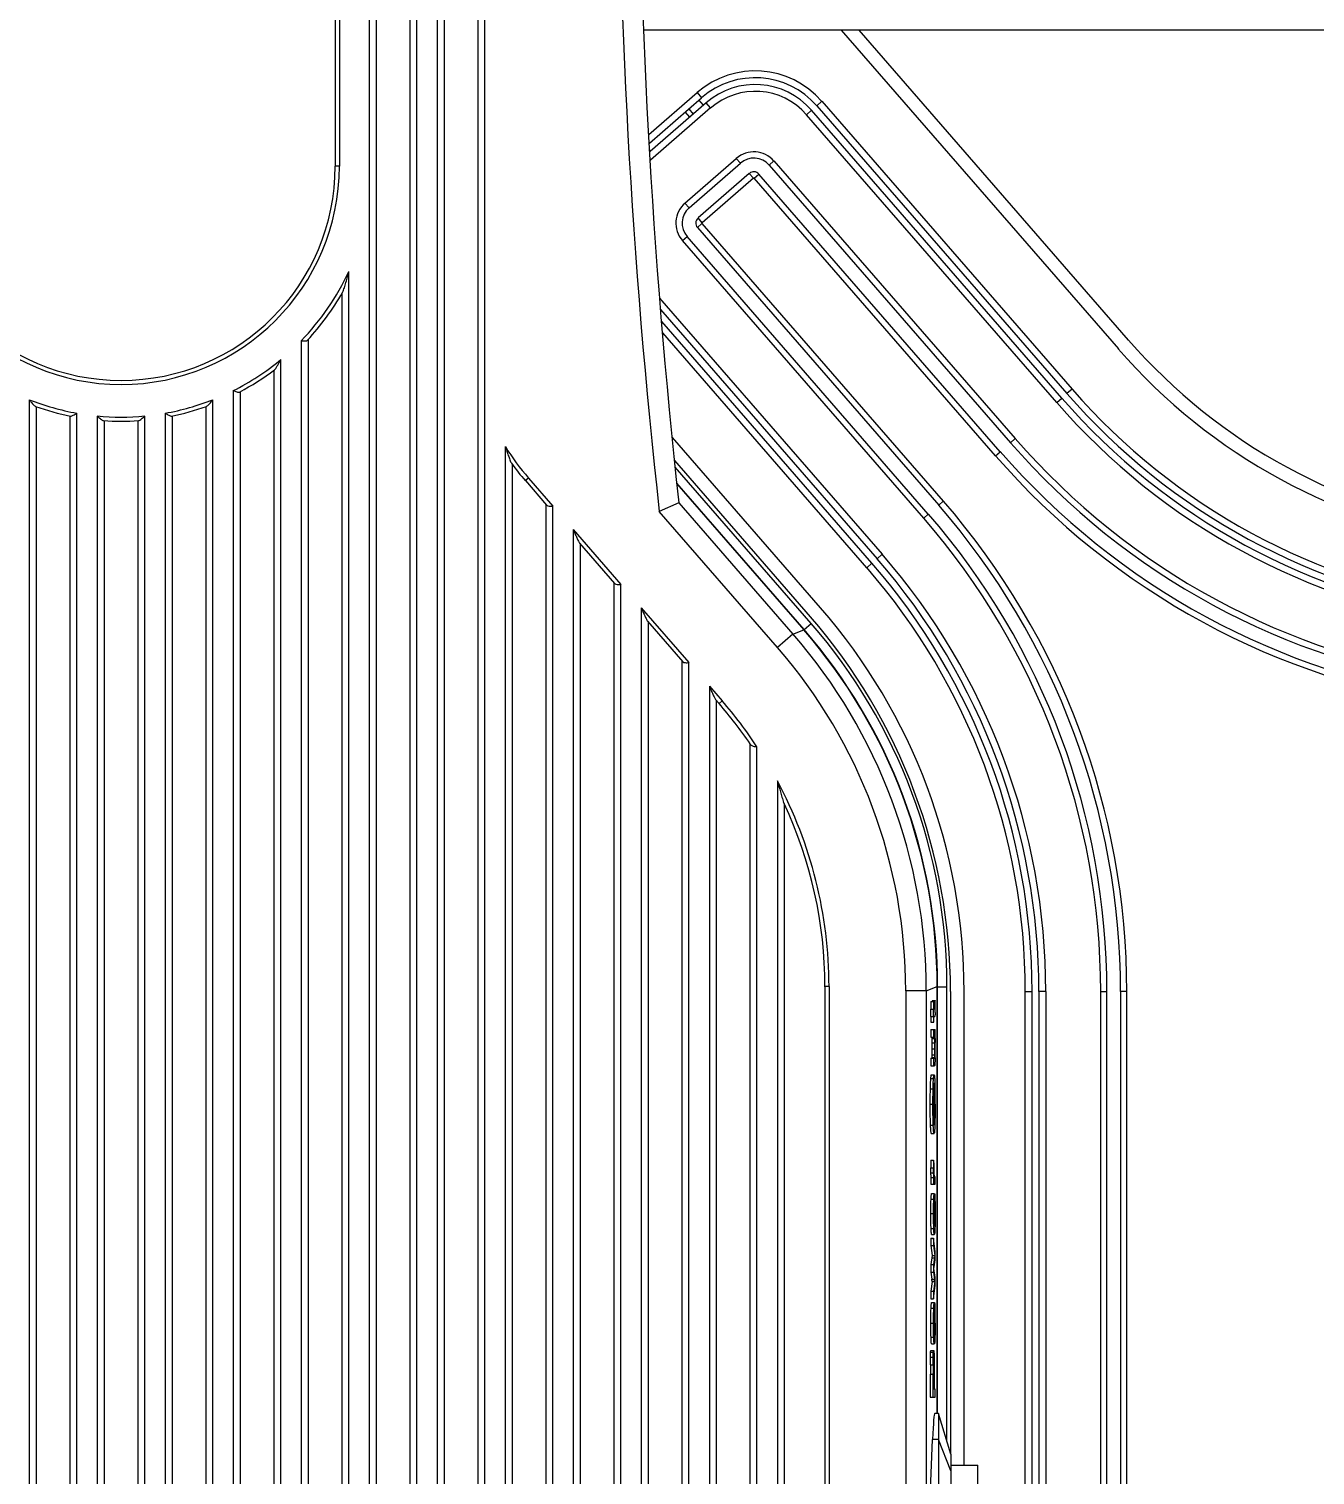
# Model space of a CAD drawing. Header units: millimetres. Extents: x -1070 to 42146, y 1440 to 12921.
# Drawn here: x 30919.1 to 31013.6, y 7202.2 to 7308.5 of the extents above; entities that cross this region are included whole.
import ezdxf

# ---------------------------------------------------------------- set-up
doc = ezdxf.new("R2010")
doc.units = ezdxf.units.MM
for name, color, linetype in [('DW-PLUS-PEIDIANHE实线CONTINUOUS', 7, 'Continuous'), ('DW-PLUS-XIANGTI实线CONTINUOUS', 7, 'Continuous'), ('MOUZU_COVER实线CONTINUOUS', 7, 'Continuous'), ('POWER-M_2实线CONTINUOUS', 7, 'Continuous')]:
    doc.layers.add(name, color=color, linetype=linetype)

# ---------------------------------------------------------------- blocks, each defined once
blk = doc.blocks.new('HJRTY45UYJDFGD')
at = {"layer": 'DW-PLUS-PEIDIANHE实线CONTINUOUS', "color": 251}
for p, q in [((18.25, 798.72), (18.25, 201.08)), ((18.75, 798.13), (18.75, 201.67)), ((21.25, 202.71), (21.25, 797.09)), ((21.75, 202.54), (21.75, 797.26)), ((23.25, 796.54), (23.25, 203.26)), ((23.75, 795.88), (23.75, 203.92)), ((26.25, 205.3), (26.25, 794.5)), ((26.75, 205.18), (26.75, 794.62)), ((15.75, 529.9), (15.75, 469.9)), ((16.05, 529.9), (16.05, 469.9)), ((16.05, 469.9), (15.75, 469.9)), ((16.75, 200.54), (16.75, 462.16)), ((16.25, 200.77), (16.25, 460.55)), ((13.75, 457.15), (13.75, 200.01)), ((13.25, 457.06), (13.25, 199.49)), ((11.75, 199.11), (11.75, 455.68)), ((11.25, 199.39), (11.25, 454.9)), ((8.25, 453.4), (8.25, 198.43)), ((8.75, 453.32), (8.75, 198.9)), ((-6.75, 452.73), (-6.75, 198.21)), ((-6.25, 452.22), (-6.25, 198.53)), ((6.25, 198.53), (6.25, 452.22)), ((6.75, 198.21), (6.75, 452.73)), ((-3.75, 198.29), (-3.75, 451.53)), ((-3.25, 197.87), (-3.25, 451.74)), ((-1.75, 451.53), (-1.75, 197.8)), ((-1.25, 451.19), (-1.25, 198.17)), ((1.25, 198.17), (1.25, 451.19)), ((1.75, 197.8), (1.75, 451.53)), ((3.25, 451.74), (3.25, 197.87)), ((3.75, 451.53), (3.75, 198.29)), ((28.25, 449.28), (28.25, 206.11)), ((28.75, 448), (28.75, 206.87)), ((29.95, 446.97), (29.73, 446.78)), ((29.73, 446.78), (31.29, 444.97)), ((29.95, 446.97), (31.75, 444.9)), ((40.86, 446.54), (50.19, 435.8)), ((31.25, 208.65), (31.25, 445.02)), ((31.75, 208.58), (31.75, 444.9)), ((41.01, 445.15), (39.57, 444.52)), ((48.26, 434.52), (39.57, 444.52)), ((41.01, 445.15), (49.39, 435.5)), ((33.25, 443.18), (36.75, 439.15)), ((33.25, 443.18), (33.25, 209.78)), ((33.71, 442.19), (36.29, 439.22)), ((33.75, 442.15), (33.75, 210.67)), ((36.25, 212.97), (36.25, 439.27)), ((36.75, 212.97), (36.75, 439.15)), ((38.25, 437.43), (41.75, 433.4)), ((38.25, 437.43), (38.25, 214.53)), ((38.71, 436.44), (41.29, 433.47)), ((38.75, 436.39), (38.75, 215.6)), ((49.39, 435.5), (48.26, 434.52)), ((49.39, 435.5), (50.19, 435.8)), ((41.25, 218.65), (41.25, 433.52)), ((41.75, 218.75), (41.75, 433.4)), ((43.25, 431.67), (44.19, 430.59)), ((43.25, 431.67), (43.25, 220.88)), ((43.71, 430.69), (43.97, 430.39)), ((43.75, 430.64), (43.75, 222.26)), ((44.19, 430.59), (43.97, 430.39)), ((46.25, 226.68), (46.25, 427.43)), ((46.75, 226.96), (46.75, 427.22)), ((48.25, 424.71), (48.25, 230.32)), ((48.75, 423.04), (48.75, 232.54)), ((52.05, 409.58), (51.75, 409.58)), ((51.75, 409.58), (51.75, 249.9)), ((52.05, 409.58), (52.05, 249.86)), ((59.19, 409.28), (60, 409.58)), ((60, 378.2), (60, 409.6)), ((59.19, 409.28), (57.7, 409.28)), ((57.7, 409.28), (57.7, 289.9)), ((59.19, 409.28), (59.19, 289.9)), ((59.54, 408.49), (59.83, 408.49)), ((59.54, 408.49), (59.54, 407.93)), ((59.65, 408.57), (59.63, 408.49)), ((59.65, 408.57), (59.85, 408.57)), ((59.74, 408.49), (59.74, 407.93)), ((59.75, 407.93), (59.75, 408.49)), ((59.85, 408.57), (59.83, 408.49)), ((59.5, 407.93), (59.74, 407.93)), ((59.5, 407.93), (59.51, 407.38)), ((59.51, 407.38), (59.74, 407.38)), ((59.54, 407.38), (59.54, 406.98)), ((59.7, 407.93), (59.71, 407.38)), ((59.74, 407.38), (59.74, 406.98)), ((59.75, 408.24), (59.83, 408.24)), ((59.75, 408.05), (59.83, 408.05)), ((59.75, 407.96), (59.83, 407.96)), ((59.82, 407.93), (59.75, 407.93)), ((59.75, 407.38), (59.82, 407.38)), ((59.75, 406.98), (59.75, 407.38)), ((59.83, 407.96), (59.83, 407.98)), ((59.54, 406.98), (59.75, 406.98)), ((59.54, 406.42), (59.85, 406.42)), ((59.54, 406.42), (59.54, 405.86)), ((59.74, 406.42), (59.74, 405.86)), ((59.85, 405.92), (59.85, 406.42)), ((59.54, 405.86), (59.8, 405.86)), ((59.62, 405.77), (59.82, 405.77)), ((59.63, 405.46), (59.83, 405.46)), ((59.83, 405.92), (59.85, 405.92)), ((59.54, 404.32), (59.8, 404.32)), ((59.54, 404.32), (59.54, 403.77)), ((59.62, 404.36), (59.82, 404.36)), ((59.63, 404.58), (59.83, 404.58)), ((59.64, 405), (59.84, 405)), ((59.74, 404.32), (59.74, 403.77)), ((59.85, 404.35), (59.85, 404.32)), ((59.54, 403.77), (59.81, 403.77)), ((59.57, 403.09), (59.77, 403.09)), ((59.5, 402.06), (59.7, 402.06)), ((59.53, 402.82), (59.73, 402.82)), ((59.73, 402.04), (59.82, 402.04)), ((59.84, 402.04), (59.84, 402.03)), ((59.49, 400.94), (59.69, 400.94)), ((59.71, 400.93), (59.84, 400.93)), ((59.72, 399.83), (59.82, 399.83)), ((59.51, 399.39), (59.71, 399.39)), ((59.57, 398.78), (59.77, 398.78)), ((59.83, 399.39), (59.83, 399.36)), ((59.54, 396.82), (59.74, 396.82)), ((59.76, 396.63), (59.74, 396.82)), ((59.53, 396.25), (59.73, 396.25)), ((59.54, 395.9), (59.74, 395.9)), ((59.54, 395.55), (59.75, 395.55)), ((59.54, 395.55), (59.54, 395.05)), ((59.74, 395.55), (59.74, 395.05)), ((59.85, 395.6), (59.79, 395.6)), ((59.85, 395.05), (59.85, 395.6)), ((59.54, 395.05), (59.85, 395.05)), ((59.55, 393.96), (59.75, 393.96)), ((59.59, 394.38), (59.79, 394.38)), ((59.78, 393.8), (59.78, 391.98)), ((59.79, 394.36), (59.82, 394.36)), ((59.8, 391.95), (59.8, 394.38)), ((59.8, 393.79), (59.81, 393.79)), ((59.8, 393.45), (59.83, 393.45)), ((59.82, 394.36), (59.81, 393.79)), ((59.53, 392.9), (59.73, 392.9)), ((59.8, 392.93), (59.84, 392.93)), ((59.55, 391.8), (59.75, 391.8)), ((59.59, 391.37), (59.79, 391.37)), ((59.8, 392.25), (59.83, 392.25)), ((59.54, 391.1), (59.74, 391.1)), ((59.54, 391.1), (59.54, 390.56)), ((59.54, 390.56), (59.74, 390.56)), ((59.54, 390.56), (59.62, 389.81)), ((59.74, 391.1), (59.74, 390.56)), ((59.85, 390.08), (59.74, 391.1)), ((59.74, 390.56), (59.82, 389.81)), ((59.62, 389.81), (59.54, 389.16)), ((59.54, 389.16), (59.74, 389.16)), ((59.54, 389.16), (59.54, 388.59)), ((59.6, 389.65), (59.8, 389.65)), ((59.62, 389.81), (59.82, 389.81)), ((59.82, 389.81), (59.74, 389.16)), ((59.74, 389.16), (59.74, 388.59)), ((59.78, 388.98), (59.85, 389.5)), ((59.85, 389.5), (59.85, 390.08)), ((59.54, 388.59), (59.74, 388.59)), ((59.54, 388.59), (59.6, 388.07)), ((59.6, 388.07), (59.8, 388.07)), ((59.74, 388.59), (59.8, 388.07)), ((59.76, 388.86), (59.78, 388.98)), ((59.85, 388.2), (59.76, 388.86)), ((59.85, 387.62), (59.85, 388.2)), ((59.63, 387.91), (59.54, 387.19)), ((59.54, 387.19), (59.74, 387.19)), ((59.54, 387.19), (59.54, 386.62)), ((59.63, 387.91), (59.83, 387.91)), ((59.83, 387.91), (59.74, 387.19)), ((59.74, 386.62), (59.85, 387.62)), ((59.74, 387.19), (59.74, 386.62)), ((59.54, 386.62), (59.74, 386.62)), ((59.55, 385.94), (59.75, 385.94)), ((59.59, 386.37), (59.79, 386.37)), ((59.76, 385.53), (59.83, 385.53)), ((59.53, 384.85), (59.73, 384.85)), ((59.55, 383.82), (59.75, 383.82)), ((59.75, 384.85), (59.84, 384.85)), ((59.76, 384.16), (59.83, 384.16)), ((59.54, 382.83), (59.74, 382.83)), ((59.59, 383.32), (59.79, 383.32)), ((59.5, 382.34), (59.7, 382.34)), ((59.5, 381.78), (59.7, 381.78)), ((59.52, 382.7), (59.72, 382.7)), ((59.72, 381.98), (59.76, 381.98)), ((59.49, 381.1), (59.69, 381.1)), ((59.49, 381.1), (59.49, 379.4)), ((59.69, 381.1), (59.69, 379.4)), ((59.71, 381.16), (59.77, 381.16)), ((59.71, 380), (59.71, 381.15)), ((59.77, 381.16), (59.77, 380)), ((59.79, 380), (59.79, 381.15)), ((59.77, 380), (59.71, 380)), ((59.85, 380), (59.79, 380)), ((59.85, 379.4), (59.85, 380)), ((59.49, 379.4), (59.85, 379.4)), ((60.1, 378.2), (59.84, 378.2)), ((61, 375.2), (60.1, 378.2)), ((60.1, 378.2), (60.1, 321.6)), ((59.28, 367.43), (59.66, 376.29)), ((60.1, 376.29), (59.66, 376.29)), ((61, 373.98), (60.1, 376.29)), ((61, 375.2), (61, 324.6))]:
    blk.add_line(p, q, dxfattribs=at)
for centre, radius, start, end in [((538, 499.9), 501.5, 173.6596, 186.3404), ((538, 499.9), 500, 173.7134, 186.2866), ((0, 469.9), 16.05, 180, 0), ((0, 469.9), 15.75, 180, 0), ((0, 469.9), 18.45, 315.9025, 335.2111), ((0, 469.9), 18.75, 316.9793, 330.3302), ((0, 469.9), 18.45, 296.5613, 309.5578), ((0, 469.9), 18.75, 297.674, 307.0295), ((0, 469.9), 18.45, 248.5399, 259.8543), ((0, 469.9), 18.75, 250.3934, 258.5932), ((0, 469.9), 18.45, 280.1457, 291.4601), ((0, 469.9), 18.75, 281.4068, 289.6066), ((0, 469.9), 18.45, 264.5573, 275.4427), ((0, 469.9), 18.75, 266.0496, 273.9504), ((43.52, 458.76), 17.97, 211.847, 220.9926), ((43.49, 458.74), 18.24, 215.8608, 221.0003), ((19.22, 409.28), 39.98, 0.0002, 40.9998), ((19.22, 409.28), 38.47, 359.9991, 41.0009), ((19.99, 409.55), 32.07, 33.4374, 40.9914), ((20.01, 409.57), 31.74, 34.2385, 40.9951), ((19.96, 409.53), 31.8, 34.1112, 34.2415), ((20.03, 409.58), 32.02, 359.9993, 28.1954), ((20.05, 409.6), 31.69, 25.0999, 25.2892), ((20.03, 409.58), 31.72, 359.9986, 25.1067), ((14, 408.22), 45.83, 0.0257, 0.3289), ((-8.95, 408.08), 68.8, 0.0616, 0.4092), ((20.1, 408.14), 39.75, 359.6291, 0.01), ((43.37, 407.99), 16.48, 358.9429, 359.6461), ((36.11, 405.01), 23.53, 359.9754, 1.1106), ((50.29, 405.44), 9.56, 2.5653, 2.8861), ((36.31, 405.01), 23.53, 359.9754, 1.1106), ((31.42, 404.95), 28.43, 0.0871, 1.0344), ((17.99, 404.89), 41.86, 359.9988, 0.1505), ((23.45, 404.88), 36.4, 359.1655, 0.016), ((4.28, 400.99), 55.57, 359.9425, 1.0692), ((86.02, 396.25), 26.49, 178.7585, 179.987), ((86.22, 396.25), 26.49, 178.7585, 179.987), ((79.39, 396.22), 19.64, 178.8178, 180), ((35.9, 385.18), 23.95, 1.0902, 1.4931), ((20.33, 384.89), 39.52, 359.9384, 1.0776), ((43.72, 384.32), 16.13, 357.9302, 358.3204), ((201.46, 381.13), 141.96, 179.7379, 180.0142), ((201.66, 381.13), 141.96, 179.7379, 180.0142)]:
    blk.add_arc(centre, radius, start, end, dxfattribs=at)
for centre, major_axis, ratio, start_param, end_param in [((19.98, 409.56), (37.49, 14.02), 0.999306, -0.35698, 0.357565), ((59.84, 369.9), (0, 8.3), 0.034921, 0.000009, 0.691684)]:
    blk.add_ellipse(centre, major_axis=major_axis, ratio=ratio, start_param=start_param, end_param=end_param, dxfattribs=at)
for points, knots in [([(16.29, 460.62), (16.32, 460.67), (16.36, 460.79), (16.44, 461.03), (16.54, 461.36), (16.65, 461.76), (16.72, 462.03), (16.75, 462.16)], [0, 0, 0, 0, 0.108185, 0.230727, 0.484511, 0.741784, 1, 1, 1, 1]), ([(13.25, 457.06), (13.34, 457.05), (13.49, 457.04), (13.66, 457.06), (13.71, 457.11)], [0, 0, 0, 0, 0.592483, 1, 1, 1, 1]), ([(11.29, 454.93), (11.31, 454.95), (11.35, 454.99), (11.42, 455.1), (11.52, 455.26), (11.64, 455.47), (11.71, 455.61), (11.75, 455.68)], [0, 0, 0, 0, 0.087932, 0.201837, 0.457411, 0.726575, 1, 1, 1, 1]), ([(8.25, 453.4), (8.34, 453.36), (8.46, 453.32), (8.62, 453.28), (8.68, 453.28), (8.71, 453.29)], [0, 0, 0, 0, 0.596257, 0.833656, 1, 1, 1, 1]), ([(-6.75, 452.73), (-6.71, 452.68), (-6.63, 452.58), (-6.51, 452.44), (-6.4, 452.33), (-6.33, 452.25), (-6.29, 452.24)], [0, 0, 0, 0, 0.286042, 0.563701, 0.816986, 1, 1, 1, 1]), ([(6.29, 452.24), (6.33, 452.25), (6.4, 452.33), (6.51, 452.44), (6.63, 452.58), (6.71, 452.68), (6.75, 452.73)], [0, 0, 0, 0, 0.183013, 0.436297, 0.713957, 1, 1, 1, 1]), ([(-3.71, 451.52), (-3.68, 451.51), (-3.61, 451.54), (-3.46, 451.61), (-3.34, 451.69), (-3.25, 451.74)], [0, 0, 0, 0, 0.165618, 0.408886, 1, 1, 1, 1]), ([(-1.75, 451.53), (-1.67, 451.46), (-1.55, 451.35), (-1.4, 451.24), (-1.32, 451.2), (-1.29, 451.19)], [0, 0, 0, 0, 0.579739, 0.828525, 1, 1, 1, 1]), ([(1.29, 451.19), (1.32, 451.2), (1.4, 451.24), (1.55, 451.35), (1.67, 451.46), (1.75, 451.53)], [0, 0, 0, 0, 0.171475, 0.420261, 1, 1, 1, 1]), ([(3.25, 451.74), (3.34, 451.69), (3.46, 451.61), (3.61, 451.54), (3.68, 451.51), (3.71, 451.52)], [0, 0, 0, 0, 0.591114, 0.834382, 1, 1, 1, 1]), ([(28.25, 449.28), (28.29, 449.17), (28.36, 448.95), (28.47, 448.64), (28.56, 448.37), (28.64, 448.18), (28.68, 448.09), (28.71, 448.06)], [0, 0, 0, 0, 0.261851, 0.522121, 0.776844, 0.897639, 1, 1, 1, 1]), ([(31.29, 444.97), (31.33, 444.93), (31.51, 444.89), (31.66, 444.9), (31.75, 444.9)], [0, 0, 0, 0, 0.409858, 1, 1, 1, 1]), ([(41.01, 445.15), (41.01, 445.15), (41.01, 445.15), (41.01, 445.15), (41.01, 445.15)], [0, 0, 0, 0, 0.584261, 1, 1, 1, 1]), ([(33.25, 443.18), (33.29, 443.09), (33.36, 442.91), (33.48, 442.65), (33.57, 442.44), (33.65, 442.29), (33.69, 442.22), (33.71, 442.19)], [0, 0, 0, 0, 0.265887, 0.529164, 0.784185, 0.902737, 1, 1, 1, 1]), ([(36.29, 439.22), (36.33, 439.17), (36.51, 439.14), (36.66, 439.15), (36.75, 439.15)], [0, 0, 0, 0, 0.409858, 1, 1, 1, 1]), ([(38.25, 437.43), (38.29, 437.34), (38.36, 437.16), (38.48, 436.9), (38.57, 436.69), (38.65, 436.54), (38.69, 436.47), (38.71, 436.44)], [0, 0, 0, 0, 0.265887, 0.529164, 0.784185, 0.902737, 1, 1, 1, 1]), ([(41.29, 433.47), (41.33, 433.42), (41.51, 433.39), (41.66, 433.4), (41.75, 433.4)], [0, 0, 0, 0, 0.409858, 1, 1, 1, 1]), ([(43.25, 431.67), (43.29, 431.59), (43.36, 431.41), (43.48, 431.15), (43.57, 430.94), (43.65, 430.79), (43.69, 430.72), (43.71, 430.69)], [0, 0, 0, 0, 0.265887, 0.529164, 0.784185, 0.902737, 1, 1, 1, 1]), ([(46.29, 427.37), (46.33, 427.31), (46.5, 427.24), (46.66, 427.23), (46.75, 427.22)], [0, 0, 0, 0, 0.419798, 1, 1, 1, 1]), ([(48.25, 424.71), (48.33, 424.44), (48.44, 424.04), (48.57, 423.57), (48.65, 423.31), (48.68, 423.19), (48.71, 423.13)], [0, 0, 0, 0, 0.51334, 0.766134, 0.888872, 1, 1, 1, 1]), ([(59.82, 407.93), (59.82, 407.93), (59.83, 407.95), (59.83, 407.95), (59.83, 407.96)], [0, 0, 0, 0, 0.582765, 1, 1, 1, 1]), ([(59.84, 407.45), (59.84, 407.43), (59.84, 407.41), (59.82, 407.38), (59.82, 407.38)], [0, 0, 0, 0, 0.70464, 1, 1, 1, 1]), ([(59.83, 408.05), (59.83, 408.07), (59.83, 408.13), (59.83, 408.19), (59.83, 408.24)], [0, 0, 0, 0, 0.206475, 1, 1, 1, 1]), ([(59.83, 407.98), (59.83, 407.99), (59.83, 408.01), (59.83, 408.03), (59.83, 408.05)], [0, 0, 0, 0, 0.209459, 1, 1, 1, 1]), ([(59.85, 407.68), (59.85, 407.66), (59.85, 407.58), (59.84, 407.5), (59.84, 407.45)], [0, 0, 0, 0, 0.328395, 1, 1, 1, 1]), ([(59.62, 405.77), (59.62, 405.8), (59.62, 405.82), (59.61, 405.86), (59.6, 405.86)], [0, 0, 0, 0, 0.77255, 1, 1, 1, 1]), ([(59.63, 405.46), (59.63, 405.5), (59.63, 405.6), (59.63, 405.7), (59.62, 405.77)], [0, 0, 0, 0, 0.322669, 1, 1, 1, 1]), ([(59.82, 405.77), (59.82, 405.8), (59.82, 405.82), (59.81, 405.86), (59.8, 405.86)], [0, 0, 0, 0, 0.77255, 1, 1, 1, 1]), ([(59.83, 405.46), (59.83, 405.5), (59.83, 405.6), (59.83, 405.7), (59.82, 405.77)], [0, 0, 0, 0, 0.322669, 1, 1, 1, 1]), ([(59.84, 405.87), (59.84, 405.84), (59.84, 405.7), (59.85, 405.57), (59.85, 405.47)], [0, 0, 0, 0, 0.233034, 1, 1, 1, 1]), ([(59.62, 404.39), (59.63, 404.4), (59.63, 404.47), (59.63, 404.53), (59.63, 404.58)], [0, 0, 0, 0, 0.183355, 1, 1, 1, 1]), ([(59.62, 404.34), (59.62, 404.35), (59.62, 404.35), (59.62, 404.36), (59.62, 404.36)], [0, 0, 0, 0, 0.44064, 1, 1, 1, 1]), ([(59.63, 404.58), (59.63, 404.61), (59.64, 404.75), (59.64, 404.89), (59.64, 405)], [0, 0, 0, 0, 0.209658, 1, 1, 1, 1]), ([(59.8, 404.33), (59.81, 404.33), (59.82, 404.34), (59.82, 404.35), (59.82, 404.36)], [0, 0, 0, 0, 0.603312, 1, 1, 1, 1]), ([(59.8, 404.32), (59.8, 404.32), (59.8, 404.32), (59.8, 404.33), (59.8, 404.33)], [0, 0, 0, 0, 0.512365, 1, 1, 1, 1]), ([(59.82, 404.39), (59.82, 404.4), (59.83, 404.47), (59.83, 404.53), (59.83, 404.58)], [0, 0, 0, 0, 0.183355, 1, 1, 1, 1]), ([(59.83, 404.58), (59.83, 404.61), (59.84, 404.75), (59.84, 404.89), (59.84, 405)], [0, 0, 0, 0, 0.209658, 1, 1, 1, 1]), ([(59.85, 404.32), (59.85, 404.29), (59.85, 404.17), (59.84, 404.06), (59.84, 403.98)], [0, 0, 0, 0, 0.289484, 1, 1, 1, 1]), ([(59.53, 402.82), (59.53, 402.86), (59.54, 402.92), (59.55, 403.01), (59.56, 403.06), (59.57, 403.09), (59.57, 403.09)], [0, 0, 0, 0, 0.4112, 0.723992, 0.92132, 1, 1, 1, 1]), ([(59.73, 402.82), (59.73, 402.86), (59.74, 402.92), (59.75, 403.01), (59.76, 403.06), (59.77, 403.09), (59.77, 403.09)], [0, 0, 0, 0, 0.4112, 0.723992, 0.92132, 1, 1, 1, 1]), ([(59.77, 403.09), (59.78, 403.09), (59.79, 403.05), (59.8, 403.01), (59.81, 402.92), (59.81, 402.85), (59.82, 402.81)], [0, 0, 0, 0, 0.079506, 0.279117, 0.593214, 1, 1, 1, 1]), ([(59.83, 403.8), (59.82, 403.8), (59.82, 403.79), (59.81, 403.77), (59.81, 403.77)], [0, 0, 0, 0, 0.457324, 1, 1, 1, 1]), ([(59.84, 403.98), (59.84, 403.96), (59.84, 403.9), (59.83, 403.84), (59.83, 403.8)], [0, 0, 0, 0, 0.313273, 1, 1, 1, 1]), ([(59.49, 400.94), (59.49, 401.04), (59.49, 401.42), (59.5, 401.79), (59.5, 402.06)], [0, 0, 0, 0, 0.273053, 1, 1, 1, 1]), ([(59.5, 402.06), (59.5, 402.14), (59.51, 402.39), (59.52, 402.65), (59.53, 402.82)], [0, 0, 0, 0, 0.305093, 1, 1, 1, 1]), ([(59.69, 400.94), (59.69, 401.04), (59.69, 401.42), (59.7, 401.79), (59.7, 402.06)], [0, 0, 0, 0, 0.273053, 1, 1, 1, 1]), ([(59.7, 402.06), (59.7, 402.14), (59.71, 402.39), (59.72, 402.65), (59.73, 402.82)], [0, 0, 0, 0, 0.305093, 1, 1, 1, 1]), ([(59.74, 402.29), (59.74, 402.25), (59.72, 402.07), (59.72, 401.89), (59.72, 401.74)], [0, 0, 0, 0, 0.193206, 1, 1, 1, 1]), ([(59.77, 402.47), (59.77, 402.47), (59.76, 402.45), (59.75, 402.42), (59.74, 402.36), (59.74, 402.31), (59.74, 402.29)], [0, 0, 0, 0, 0.084, 0.285254, 0.598262, 1, 1, 1, 1]), ([(59.82, 402.04), (59.82, 402.11), (59.81, 402.22), (59.8, 402.36), (59.79, 402.43), (59.78, 402.47), (59.77, 402.47)], [0, 0, 0, 0, 0.459452, 0.765106, 0.936919, 1, 1, 1, 1]), ([(59.82, 402.81), (59.82, 402.79), (59.82, 402.68), (59.83, 402.57), (59.83, 402.48)], [0, 0, 0, 0, 0.216599, 1, 1, 1, 1]), ([(59.84, 400.93), (59.84, 401.04), (59.83, 401.41), (59.83, 401.78), (59.82, 402.04)], [0, 0, 0, 0, 0.290235, 1, 1, 1, 1]), ([(59.83, 402.48), (59.83, 402.44), (59.84, 402.3), (59.84, 402.15), (59.84, 402.04)], [0, 0, 0, 0, 0.232619, 1, 1, 1, 1]), ([(59.51, 399.39), (59.51, 399.49), (59.49, 400.01), (59.49, 400.52), (59.49, 400.94)], [0, 0, 0, 0, 0.19873, 1, 1, 1, 1]), ([(59.71, 399.39), (59.71, 399.49), (59.69, 400.01), (59.69, 400.52), (59.69, 400.94)], [0, 0, 0, 0, 0.19873, 1, 1, 1, 1]), ([(59.72, 401.74), (59.72, 401.68), (59.71, 401.42), (59.71, 401.15), (59.71, 400.94)], [0, 0, 0, 0, 0.228808, 1, 1, 1, 1]), ([(59.71, 400.94), (59.71, 400.84), (59.71, 400.48), (59.72, 400.12), (59.72, 399.85)], [0, 0, 0, 0, 0.27627, 1, 1, 1, 1]), ([(59.82, 399.83), (59.82, 399.91), (59.83, 400.28), (59.84, 400.64), (59.84, 400.93)], [0, 0, 0, 0, 0.206432, 1, 1, 1, 1]), ([(59.85, 400.94), (59.85, 400.83), (59.85, 400.45), (59.85, 400.07), (59.84, 399.8)], [0, 0, 0, 0, 0.28046, 1, 1, 1, 1]), ([(59.72, 399.85), (59.73, 399.79), (59.73, 399.68), (59.74, 399.53), (59.75, 399.46), (59.76, 399.4), (59.77, 399.4)], [0, 0, 0, 0, 0.410885, 0.724052, 0.922629, 1, 1, 1, 1]), ([(59.77, 399.4), (59.78, 399.4), (59.79, 399.45), (59.8, 399.51), (59.81, 399.66), (59.82, 399.77), (59.82, 399.83)], [0, 0, 0, 0, 0.062044, 0.236252, 0.545439, 1, 1, 1, 1]), ([(59.84, 399.8), (59.84, 399.76), (59.84, 399.63), (59.83, 399.49), (59.83, 399.39)], [0, 0, 0, 0, 0.268604, 1, 1, 1, 1]), ([(59.57, 398.78), (59.56, 398.78), (59.55, 398.85), (59.54, 398.94), (59.52, 399.15), (59.52, 399.29), (59.51, 399.39)], [0, 0, 0, 0, 0.063628, 0.241546, 0.549966, 1, 1, 1, 1]), ([(59.77, 398.78), (59.76, 398.78), (59.75, 398.85), (59.74, 398.94), (59.72, 399.15), (59.72, 399.29), (59.71, 399.39)], [0, 0, 0, 0, 0.063628, 0.241546, 0.549966, 1, 1, 1, 1]), ([(59.81, 399.04), (59.81, 399), (59.81, 398.94), (59.8, 398.86), (59.79, 398.81), (59.78, 398.78), (59.77, 398.78)], [0, 0, 0, 0, 0.428242, 0.739703, 0.928345, 1, 1, 1, 1]), ([(59.83, 399.36), (59.83, 399.33), (59.82, 399.22), (59.82, 399.12), (59.81, 399.04)], [0, 0, 0, 0, 0.288458, 1, 1, 1, 1]), ([(59.54, 395.9), (59.54, 395.92), (59.54, 396.04), (59.53, 396.16), (59.53, 396.25)], [0, 0, 0, 0, 0.233887, 1, 1, 1, 1]), ([(59.55, 395.55), (59.55, 395.57), (59.55, 395.69), (59.54, 395.81), (59.54, 395.9)], [0, 0, 0, 0, 0.240666, 1, 1, 1, 1]), ([(59.74, 395.9), (59.74, 395.92), (59.74, 396.04), (59.73, 396.16), (59.73, 396.25)], [0, 0, 0, 0, 0.233887, 1, 1, 1, 1]), ([(59.75, 395.55), (59.75, 395.57), (59.75, 395.69), (59.74, 395.81), (59.74, 395.9)], [0, 0, 0, 0, 0.240666, 1, 1, 1, 1]), ([(59.75, 396.22), (59.75, 396.2), (59.75, 396.09), (59.76, 395.98), (59.76, 395.9)], [0, 0, 0, 0, 0.267789, 1, 1, 1, 1]), ([(59.76, 395.9), (59.76, 395.88), (59.76, 395.81), (59.76, 395.74), (59.77, 395.69)], [0, 0, 0, 0, 0.336653, 1, 1, 1, 1]), ([(59.77, 395.69), (59.77, 395.67), (59.78, 395.65), (59.78, 395.6), (59.79, 395.6)], [0, 0, 0, 0, 0.716424, 1, 1, 1, 1]), ([(59.53, 392.9), (59.53, 393), (59.54, 393.36), (59.54, 393.71), (59.55, 393.96)], [0, 0, 0, 0, 0.29242, 1, 1, 1, 1]), ([(59.55, 393.96), (59.55, 394.03), (59.56, 394.13), (59.57, 394.27), (59.58, 394.33), (59.58, 394.38), (59.59, 394.38)], [0, 0, 0, 0, 0.457907, 0.76502, 0.937591, 1, 1, 1, 1]), ([(59.73, 392.9), (59.73, 393), (59.74, 393.36), (59.74, 393.71), (59.75, 393.96)], [0, 0, 0, 0, 0.29242, 1, 1, 1, 1]), ([(59.75, 393.96), (59.75, 394.03), (59.76, 394.13), (59.77, 394.27), (59.78, 394.33), (59.78, 394.38), (59.79, 394.38)], [0, 0, 0, 0, 0.457907, 0.76502, 0.937591, 1, 1, 1, 1]), ([(59.76, 393.59), (59.76, 393.54), (59.75, 393.31), (59.75, 393.08), (59.75, 392.9)], [0, 0, 0, 0, 0.206289, 1, 1, 1, 1]), ([(59.78, 393.8), (59.78, 393.78), (59.77, 393.71), (59.76, 393.64), (59.76, 393.59)], [0, 0, 0, 0, 0.298163, 1, 1, 1, 1]), ([(59.83, 393.45), (59.83, 393.49), (59.83, 393.6), (59.82, 393.71), (59.81, 393.79)], [0, 0, 0, 0, 0.329711, 1, 1, 1, 1]), ([(59.82, 394.36), (59.82, 394.33), (59.84, 394.17), (59.84, 394), (59.84, 393.86)], [0, 0, 0, 0, 0.169468, 1, 1, 1, 1]), ([(59.84, 392.93), (59.84, 392.98), (59.84, 393.15), (59.83, 393.33), (59.83, 393.45)], [0, 0, 0, 0, 0.282646, 1, 1, 1, 1]), ([(59.84, 393.86), (59.85, 393.79), (59.85, 393.48), (59.85, 393.17), (59.85, 392.93)], [0, 0, 0, 0, 0.228936, 1, 1, 1, 1]), ([(59.55, 391.8), (59.55, 391.87), (59.54, 392.24), (59.53, 392.6), (59.53, 392.9)], [0, 0, 0, 0, 0.200997, 1, 1, 1, 1]), ([(59.75, 391.8), (59.75, 391.87), (59.74, 392.24), (59.73, 392.6), (59.73, 392.9)], [0, 0, 0, 0, 0.200997, 1, 1, 1, 1]), ([(59.75, 392.9), (59.75, 392.84), (59.75, 392.63), (59.75, 392.41), (59.76, 392.26)], [0, 0, 0, 0, 0.286103, 1, 1, 1, 1]), ([(59.83, 392.25), (59.83, 392.3), (59.84, 392.52), (59.84, 392.75), (59.84, 392.93)], [0, 0, 0, 0, 0.210483, 1, 1, 1, 1]), ([(59.85, 392.93), (59.85, 392.82), (59.85, 392.44), (59.85, 392.06), (59.84, 391.79)], [0, 0, 0, 0, 0.289439, 1, 1, 1, 1]), ([(59.59, 391.37), (59.59, 391.37), (59.58, 391.42), (59.57, 391.48), (59.56, 391.63), (59.55, 391.73), (59.55, 391.8)], [0, 0, 0, 0, 0.062272, 0.234896, 0.542075, 1, 1, 1, 1]), ([(59.79, 391.37), (59.79, 391.37), (59.78, 391.42), (59.77, 391.48), (59.76, 391.63), (59.75, 391.73), (59.75, 391.8)], [0, 0, 0, 0, 0.062272, 0.234896, 0.542075, 1, 1, 1, 1]), ([(59.76, 392.26), (59.76, 392.2), (59.77, 392.1), (59.77, 392), (59.78, 391.98)], [0, 0, 0, 0, 0.699412, 1, 1, 1, 1]), ([(59.84, 391.79), (59.84, 391.73), (59.83, 391.62), (59.82, 391.48), (59.81, 391.42), (59.8, 391.37), (59.79, 391.37)], [0, 0, 0, 0, 0.456364, 0.764386, 0.937812, 1, 1, 1, 1]), ([(59.8, 391.95), (59.81, 391.97), (59.81, 392.08), (59.82, 392.17), (59.83, 392.25)], [0, 0, 0, 0, 0.26697, 1, 1, 1, 1]), ([(59.63, 387.91), (59.63, 387.91), (59.62, 387.97), (59.61, 388.02), (59.6, 388.07)], [0, 0, 0, 0, 0.083194, 1, 1, 1, 1]), ([(59.53, 384.85), (59.53, 384.95), (59.54, 385.32), (59.54, 385.68), (59.55, 385.94)], [0, 0, 0, 0, 0.292365, 1, 1, 1, 1]), ([(59.55, 385.94), (59.55, 386.01), (59.56, 386.11), (59.57, 386.26), (59.58, 386.32), (59.58, 386.37), (59.59, 386.37)], [0, 0, 0, 0, 0.450834, 0.760816, 0.93731, 1, 1, 1, 1]), ([(59.73, 384.85), (59.73, 384.95), (59.74, 385.32), (59.74, 385.68), (59.75, 385.94)], [0, 0, 0, 0, 0.292365, 1, 1, 1, 1]), ([(59.75, 385.94), (59.75, 386.01), (59.76, 386.11), (59.77, 386.26), (59.78, 386.32), (59.78, 386.37), (59.79, 386.37)], [0, 0, 0, 0, 0.450834, 0.760816, 0.93731, 1, 1, 1, 1]), ([(59.79, 386.37), (59.8, 386.37), (59.81, 386.35), (59.82, 386.29), (59.82, 386.23), (59.83, 386.18)], [0, 0, 0, 0, 0.07067, 0.232194, 1, 1, 1, 1]), ([(59.83, 386.18), (59.83, 386.16), (59.84, 386.03), (59.84, 385.9), (59.84, 385.8)], [0, 0, 0, 0, 0.199919, 1, 1, 1, 1]), ([(59.76, 385.53), (59.76, 385.48), (59.75, 385.25), (59.75, 385.02), (59.75, 384.85)], [0, 0, 0, 0, 0.212516, 1, 1, 1, 1]), ([(59.79, 385.8), (59.79, 385.8), (59.78, 385.78), (59.77, 385.73), (59.77, 385.64), (59.76, 385.57), (59.76, 385.53)], [0, 0, 0, 0, 0.060474, 0.223489, 0.525988, 1, 1, 1, 1]), ([(59.83, 385.53), (59.82, 385.57), (59.82, 385.64), (59.81, 385.74), (59.81, 385.78), (59.8, 385.8), (59.79, 385.8)], [0, 0, 0, 0, 0.479204, 0.776664, 0.937807, 1, 1, 1, 1]), ([(59.84, 384.85), (59.84, 384.91), (59.84, 385.14), (59.83, 385.37), (59.83, 385.53)], [0, 0, 0, 0, 0.283479, 1, 1, 1, 1]), ([(59.55, 383.82), (59.54, 383.89), (59.54, 384.23), (59.53, 384.58), (59.53, 384.85)], [0, 0, 0, 0, 0.209622, 1, 1, 1, 1]), ([(59.59, 383.32), (59.59, 383.32), (59.58, 383.33), (59.57, 383.38), (59.56, 383.47), (59.55, 383.63), (59.55, 383.75), (59.55, 383.82)], [0, 0, 0, 0, 0.024811, 0.080102, 0.281015, 0.589022, 1, 1, 1, 1]), ([(59.75, 383.82), (59.74, 383.89), (59.74, 384.23), (59.73, 384.58), (59.73, 384.85)], [0, 0, 0, 0, 0.209622, 1, 1, 1, 1]), ([(59.75, 384.85), (59.75, 384.78), (59.75, 384.55), (59.75, 384.32), (59.76, 384.16)], [0, 0, 0, 0, 0.285909, 1, 1, 1, 1]), ([(59.79, 383.32), (59.79, 383.32), (59.78, 383.33), (59.77, 383.38), (59.76, 383.47), (59.75, 383.63), (59.75, 383.75), (59.75, 383.82)], [0, 0, 0, 0, 0.024811, 0.080102, 0.281015, 0.589022, 1, 1, 1, 1]), ([(59.76, 384.16), (59.76, 384.11), (59.77, 384.04), (59.77, 383.95), (59.78, 383.91), (59.79, 383.88), (59.79, 383.88)], [0, 0, 0, 0, 0.477856, 0.777002, 0.938644, 1, 1, 1, 1]), ([(59.79, 383.88), (59.8, 383.88), (59.81, 383.91), (59.81, 383.95), (59.82, 384.04), (59.82, 384.11), (59.83, 384.16)], [0, 0, 0, 0, 0.060367, 0.220065, 0.519319, 1, 1, 1, 1]), ([(59.83, 384.16), (59.83, 384.2), (59.84, 384.43), (59.84, 384.66), (59.84, 384.85)], [0, 0, 0, 0, 0.208598, 1, 1, 1, 1]), ([(59.85, 384.85), (59.85, 384.75), (59.85, 384.42), (59.85, 384.08), (59.84, 383.85)], [0, 0, 0, 0, 0.28442, 1, 1, 1, 1]), ([(59.52, 382.7), (59.52, 382.73), (59.52, 382.78), (59.53, 382.82), (59.54, 382.83), (59.54, 382.83)], [0, 0, 0, 0, 0.731852, 0.924963, 1, 1, 1, 1]), ([(59.72, 382.7), (59.72, 382.73), (59.72, 382.78), (59.73, 382.82), (59.74, 382.83), (59.74, 382.83)], [0, 0, 0, 0, 0.731852, 0.924963, 1, 1, 1, 1]), ([(59.74, 382.83), (59.75, 382.83), (59.75, 382.79), (59.76, 382.73), (59.77, 382.61), (59.77, 382.52), (59.77, 382.47)], [0, 0, 0, 0, 0.068676, 0.2635, 0.582436, 1, 1, 1, 1]), ([(59.84, 383.74), (59.84, 383.67), (59.83, 383.57), (59.82, 383.43), (59.81, 383.36), (59.8, 383.32), (59.79, 383.32)], [0, 0, 0, 0, 0.459143, 0.765409, 0.937661, 1, 1, 1, 1]), ([(59.5, 382.34), (59.5, 382.37), (59.51, 382.49), (59.51, 382.61), (59.52, 382.7)], [0, 0, 0, 0, 0.285746, 1, 1, 1, 1]), ([(59.5, 381.78), (59.5, 381.84), (59.5, 382.02), (59.5, 382.21), (59.5, 382.34)], [0, 0, 0, 0, 0.294803, 1, 1, 1, 1]), ([(59.7, 382.34), (59.7, 382.37), (59.71, 382.49), (59.71, 382.61), (59.72, 382.7)], [0, 0, 0, 0, 0.285746, 1, 1, 1, 1]), ([(59.7, 381.78), (59.7, 381.84), (59.7, 382.02), (59.7, 382.21), (59.7, 382.34)], [0, 0, 0, 0, 0.294803, 1, 1, 1, 1]), ([(59.72, 382.08), (59.72, 382.05), (59.72, 381.93), (59.71, 381.8), (59.71, 381.7)], [0, 0, 0, 0, 0.206403, 1, 1, 1, 1]), ([(59.71, 381.7), (59.71, 381.67), (59.71, 381.48), (59.71, 381.3), (59.71, 381.15)], [0, 0, 0, 0, 0.179368, 1, 1, 1, 1]), ([(59.74, 382.22), (59.74, 382.22), (59.73, 382.2), (59.73, 382.18), (59.73, 382.13), (59.72, 382.1), (59.72, 382.08)], [0, 0, 0, 0, 0.070026, 0.261431, 0.576759, 1, 1, 1, 1]), ([(59.76, 381.98), (59.76, 382.02), (59.76, 382.08), (59.75, 382.16), (59.75, 382.19), (59.74, 382.22), (59.74, 382.22)], [0, 0, 0, 0, 0.454309, 0.769602, 0.943276, 1, 1, 1, 1]), ([(59.77, 381.16), (59.77, 381.25), (59.77, 381.52), (59.77, 381.79), (59.76, 381.98)], [0, 0, 0, 0, 0.325002, 1, 1, 1, 1]), ([(59.77, 382.47), (59.77, 382.45), (59.78, 382.37), (59.78, 382.29), (59.78, 382.22)], [0, 0, 0, 0, 0.209668, 1, 1, 1, 1]), ([(59.78, 382.22), (59.78, 382.15), (59.79, 381.8), (59.79, 381.44), (59.79, 381.15)], [0, 0, 0, 0, 0.193498, 1, 1, 1, 1])]:
    blk.add_open_spline(points, degree=3, knots=knots, dxfattribs=at)
for points in [[(59.62, 404.36), (59.62, 404.37), (59.62, 404.38), (59.62, 404.39)], [(59.82, 404.36), (59.82, 404.37), (59.82, 404.38), (59.82, 404.39)], [(59.83, 387.91), (59.82, 387.96), (59.81, 388.02), (59.8, 388.07)]]:
    blk.add_open_spline(points, degree=3, dxfattribs=at)
at = {"layer": 'DW-PLUS-XIANGTI实线CONTINUOUS', "color": 251}
for p, q in [((218, 479.9), (38.44, 479.9)), ((52.94, 479.9), (73.32, 456.46)), ((74.07, 457.11), (54.26, 479.9)), ((38.81, 472.23), (42.35, 475.31)), ((42.35, 475.31), (42.68, 474.93)), ((38.85, 471.6), (42.68, 474.93)), ((42.82, 474.39), (42.49, 474.77)), ((51.52, 474.67), (51.15, 474.34)), ((51.15, 474.34), (69.54, 453.18)), ((51.52, 474.67), (69.92, 453.51)), ((55.2, 440.71), (39.75, 458.49)), ((54.82, 440.38), (39.83, 457.64)), ((69.92, 453.51), (69.54, 453.18)), ((51.43, 437.43), (40.54, 449.95)), ((40.7, 448.25), (50.67, 436.78)), ((50.73, 436.28), (40.75, 447.76)), ((50.21, 435.83), (40.86, 446.59)), ((54.82, 440.38), (55.2, 440.71)), ((50.21, 435.83), (50.73, 436.28)), ((60.03, 409.57), (60.72, 409.57)), ((60.03, 378.2), (60.03, 409.57)), ((60.72, 376.15), (60.72, 409.57)), ((60.98, 409.22), (60.98, 375.2)), ((61.98, 374.4), (61.98, 409.22)), ((66.48, 409.22), (66.98, 409.22)), ((66.48, 366.8), (66.48, 409.22)), ((66.98, 366.8), (66.98, 409.22))]:
    blk.add_line(p, q, dxfattribs=at)
for centre, radius, start, end in [((46.62, 470.4), 6.5, 41, 131), ((46.62, 470.4), 6, 41, 131), ((105.77, 484.67), 43, 221, 262), ((105.77, 484.67), 42, 221, 262), ((105.77, 484.67), 48, 221, 262), ((105.77, 484.67), 47.5, 221, 262), ((18.98, 409.22), 47.5, 0, 41), ((18.98, 409.22), 48, 0, 41), ((18.98, 409.22), 43, 0, 41), ((18.98, 409.22), 42, 0, 41), ((20, 409.57), 40.72, 0, 41), ((20, 409.57), 40.03, 0, 41)]:
    blk.add_arc(centre, radius, start, end, dxfattribs=at)
at = {"layer": 'MOUZU_COVER实线CONTINUOUS', "color": 251}
for p, q in [((43.01, 474.55), (38.89, 470.98)), ((43.34, 474.18), (38.93, 470.35)), ((43.34, 474.18), (43.01, 474.55)), ((41.47, 473.88), (41.8, 473.5)), ((41.74, 474.11), (42.07, 473.73)), ((50.39, 473.68), (50.77, 474.01)), ((68.79, 452.52), (50.39, 473.68)), ((69.16, 452.85), (50.77, 474.01)), ((38.94, 471.02), (38.89, 471.08)), ((41.46, 467.19), (45.23, 470.47)), ((41.76, 466.84), (45.54, 470.12)), ((45.23, 470.47), (45.54, 470.12)), ((48, 470.28), (47.65, 469.98)), ((47.65, 469.98), (65.39, 449.57)), ((48, 470.28), (65.74, 449.87)), ((46.19, 469.37), (42.42, 466.09)), ((46.49, 469.02), (42.72, 465.74)), ((46.49, 469.02), (46.19, 469.37)), ((46.55, 469.02), (46.9, 469.32)), ((64.29, 448.61), (46.55, 469.02)), ((64.64, 448.91), (46.9, 469.32)), ((41.46, 467.19), (41.76, 466.84)), ((42.71, 465.68), (42.37, 465.38)), ((42.72, 465.74), (42.42, 466.09)), ((42.71, 465.68), (60.45, 445.28)), ((41.27, 464.43), (41.61, 464.73)), ((59.35, 444.32), (41.61, 464.73)), ((42.37, 465.38), (60.11, 444.98)), ((59.01, 444.02), (41.27, 464.43)), ((39.59, 460.2), (55.96, 441.37)), ((39.67, 459.35), (55.58, 441.04)), ((68.79, 452.52), (69.16, 452.85)), ((65.74, 449.87), (65.39, 449.57)), ((64.29, 448.61), (64.64, 448.91)), ((60.45, 445.28), (60.11, 444.98)), ((59.01, 444.02), (59.35, 444.32)), ((55.96, 441.37), (55.58, 441.04)), ((67.98, 409.22), (67.48, 409.22)), ((67.48, 409.22), (67.48, 366.8)), ((67.98, 409.22), (67.98, 366.8)), ((72.02, 409.22), (72.48, 409.22)), ((72.02, 366.8), (72.02, 409.22)), ((72.48, 366.8), (72.48, 409.22)), ((73.93, 409.22), (73.48, 409.22)), ((73.48, 409.22), (73.48, 366.8)), ((73.93, 409.22), (73.93, 366.8))]:
    blk.add_line(p, q, dxfattribs=at)
for centre, radius, start, end in [((46.62, 470.4), 5.5, 41, 131), ((46.62, 470.4), 5, 41, 131), ((46.52, 468.99), 1.96, 41, 131), ((46.52, 468.99), 1.5, 41, 131), ((46.52, 468.99), 0.5, 41, 131), ((46.52, 468.99), 0.0417, 41, 131), ((42.75, 465.71), 1.96, 131, 221), ((42.75, 465.71), 1.5, 131, 221), ((42.75, 465.71), 0.5, 131, 221), ((42.75, 465.71), 0.0417, 131, 221), ((105.77, 484.67), 49, 221, 262), ((105.77, 484.67), 48.5, 221, 262), ((105.77, 484.67), 53.04, 221, 262), ((105.77, 484.67), 54.5, 221, 262), ((105.77, 484.67), 53.5, 221, 262), ((105.77, 484.67), 54.96, 221, 262), ((18.98, 409.22), 54.5, 0, 41), ((18.98, 409.22), 54.96, 0, 41), ((18.98, 409.22), 53.04, 0, 41), ((18.98, 409.22), 53.5, 0, 41), ((18.98, 409.22), 49, 0, 41), ((18.98, 409.22), 48.5, 0, 41)]:
    blk.add_arc(centre, radius, start, end, dxfattribs=at)
at = {"layer": 'POWER-M_2实线CONTINUOUS', "color": 251}
for p in [(61, 374.4), (63, 325.4)]:
    blk.add_line(p, (63, 374.4), dxfattribs=at)
blk = doc.blocks.new('*U380')
blk.add_blockref('HJRTY45UYJDFGD', (-1500, -503.15))
blk = doc.blocks.new('*U381')
at = {"color": 0, "linetype": 'ByBlock', "lineweight": -2, "transparency": 16777216}
blk.add_blockref('*U380', (0, 0), dxfattribs=at)

msp = doc.modelspace()

# ---------------------------------------------------------------- block references
at = {"lineweight": -3}
msp.add_blockref('*U381', (32425.863, 7331.698), dxfattribs=at)

doc.saveas('drawing.dxf')
